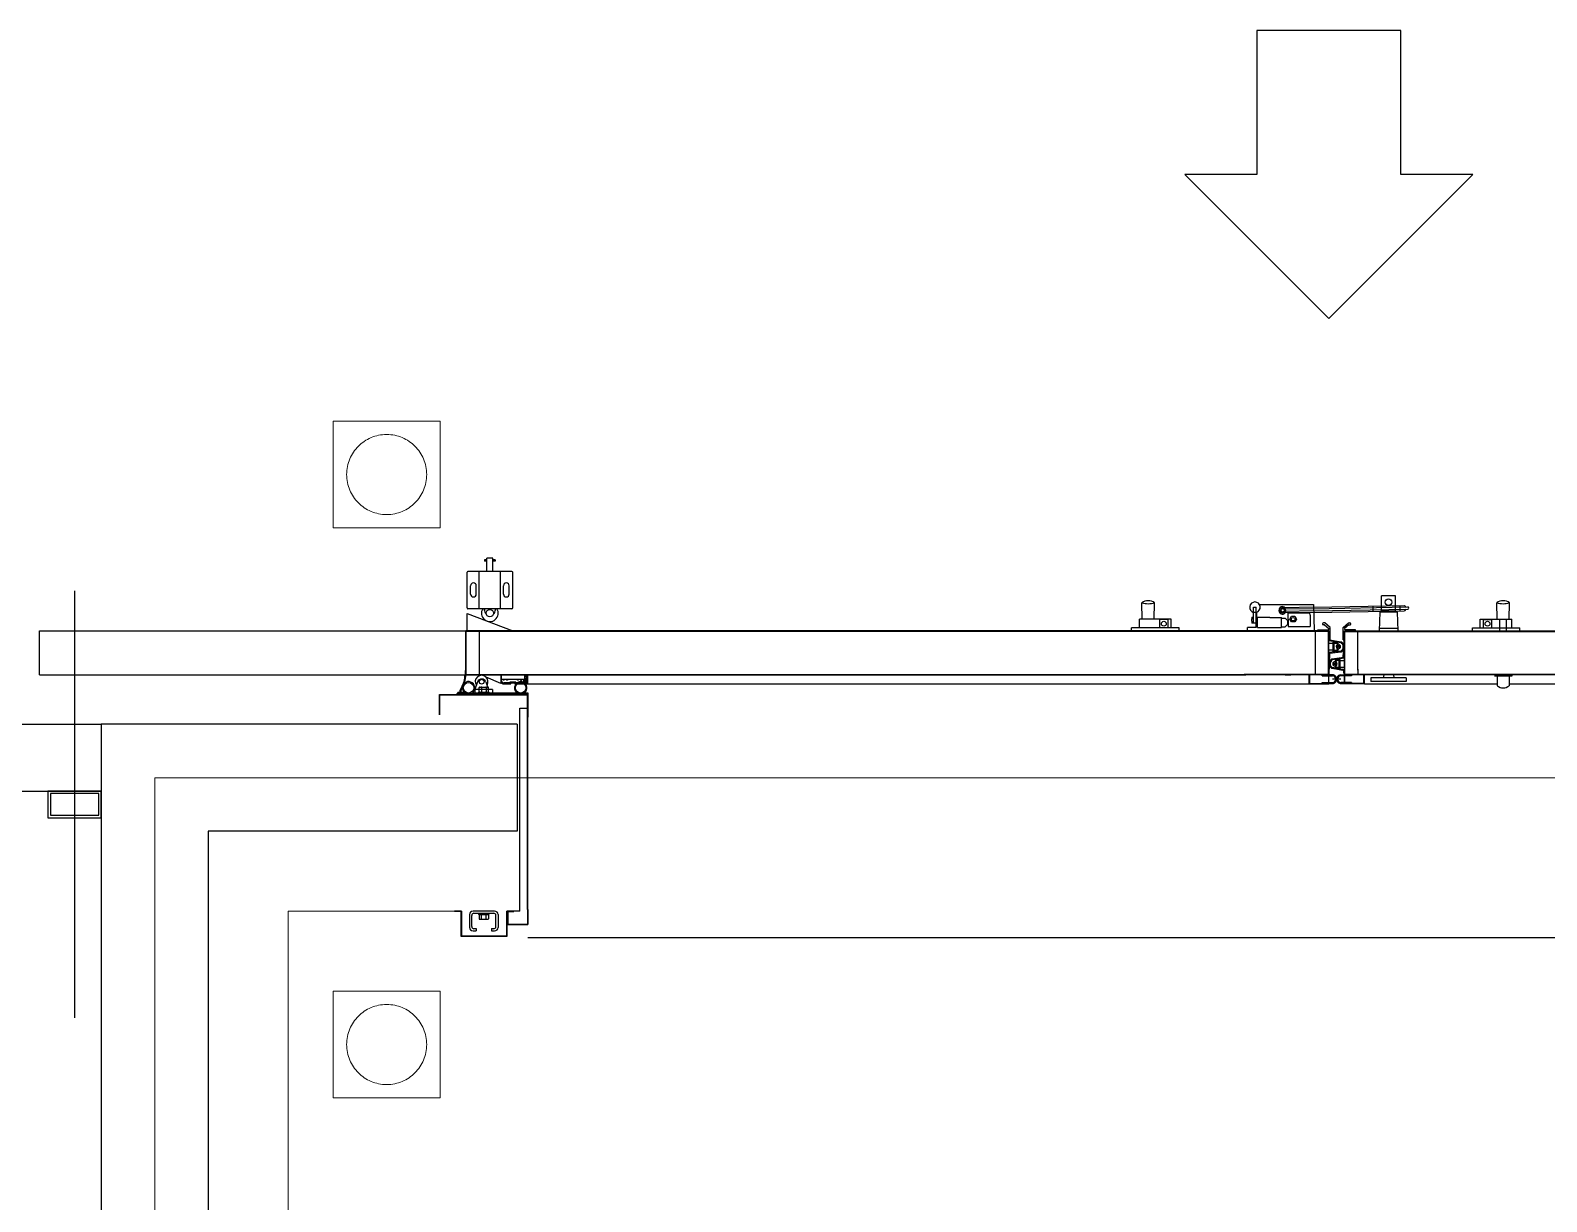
# Model space of a CAD drawing. Header units: millimetres. Extents: x 8456 to 190005487, y 619 to 455456909.
# Drawn here: x 199030.1 to 199467.6, y 156622.1 to 156960.1 of the extents above; entities that cross this region are included whole.
import ezdxf

# ---------------------------------------------------------------- set-up
doc = ezdxf.new("R2010")
doc.units = ezdxf.units.MM
doc.header["$LTSCALE"] = 400
doc.header["$MEASUREMENT"] = 0
for name, pattern in [('CEN', [62, 60, -1, 0, -1]), ('XR-평면도$0$CEN', [62, 60, -1, 0, -1]), ('XR-평면도$0$DIVIDE', [1.25, 0.5, -0.25, 0, -0.25, 0, -0.25]), ('XR-평면도$0$HID', [2, 1.1, -0.9])]:
    doc.linetypes.add(name, pattern=pattern)
doc.layers.get('0').update_dxf_attribs({"linetype": 'CONTINUOUS'})
doc.layers.add('CEN', color=1, linetype='CEN')
doc.layers.add('판넬', color=4, linetype='CONTINUOUS')
for name, color, linetype, lineweight in [('XR-평면도$0$A-CNTL', 1, 'XR-평면도$0$CEN', 15), ('XR-평면도$0$A-DWXM-DOOR', 4, 'CONTINUOUS', 25), ('XR-평면도$0$A-FFXM-FURN1', 8, 'XR-평면도$0$HID', 18), ('XR-평면도$0$A-WAXM-BLOC', 3, 'CONTINUOUS', 25), ('XR-평면도$0$A-XXXX-INSL2', 8, 'CONTINUOUS', 18), ('XR-평면도$0$A-XXXX-SYMB', 7, 'CONTINUOUS', 25)]:
    doc.layers.add(name, color=color, linetype=linetype, lineweight=lineweight)

# ---------------------------------------------------------------- blocks, each defined once
blk = doc.blocks.new('A$C2DB436D3')
at = {"layer": 'CEN', "color": 8}
blk.add_line((10662.54, 18654.55, 2515.73), (10662.54, 18478.55, 2515.73), dxfattribs=at)
at = {"layer": 'XR-평면도$0$A-CNTL', "color": 8}
for q in [(10695.54, 17785.55, 2515.73), (11663.54, 18577.55, 2515.73)]:
    blk.add_line((10695.54, 18577.55, 2515.73), q, dxfattribs=at)
at = {"layer": 'XR-평면도$0$A-DWXM-DOOR', "color": 8}
for p, q in [((10831.53, 18667.39, 2515.73), (10831.53, 18666.84, 2515.73)), ((10832.43, 18667.39, 2515.73), (10831.53, 18667.39, 2515.73)), ((10832.43, 18666.84, 2515.73), (10831.53, 18666.84, 2515.73)), ((10832.43, 18662.56, 2515.73), (10832.43, 18667.99, 2515.73)), ((10834.97, 18667.99, 2515.73), (10832.43, 18667.99, 2515.73)), ((10834.97, 18662.56, 2515.73), (10834.97, 18667.99, 2515.73)), ((10835.87, 18667.39, 2515.73), (10834.97, 18667.39, 2515.73)), ((10835.87, 18666.84, 2515.73), (10834.97, 18666.84, 2515.73)), ((10835.87, 18667.39, 2515.73), (10835.87, 18666.84, 2515.73)), ((10824.28, 18648.76, 2515.73), (10824.28, 18662.2, 2515.73)), ((10842.76, 18662.56, 2515.73), (10824.64, 18662.56, 2515.73)), ((10829.35, 18648.76, 2515.73), (10829.35, 18662.56, 2515.73)), ((10838.05, 18648.76, 2515.73), (10838.05, 18662.56, 2515.73)), ((10843.12, 18648.76, 2515.73), (10843.12, 18662.2, 2515.73)), ((10825.73, 18653.23, 2515.73), (10825.73, 18656.67, 2515.73)), ((10828.08, 18653.23, 2515.73), (10828.08, 18656.67, 2515.73)), ((10839.31, 18653.23, 2515.73), (10839.31, 18656.67, 2515.73)), ((10841.67, 18653.23, 2515.73), (10841.67, 18656.67, 2515.73)), ((11201.24, 18646.17, 2515.73), (11201.24, 18652.51, 2515.73)), ((11207.04, 18652.51, 2515.73), (11201.24, 18652.51, 2515.73)), ((11207.04, 18646.17, 2515.73), (11207.04, 18652.51, 2515.73)), ((10824.28, 18647.53, 2515.73), (10824.28, 18648.76, 2515.73)), ((10842.76, 18647.16, 2515.73), (10824.64, 18647.16, 2515.73)), ((10829.35, 18647.16, 2515.73), (10829.35, 18648.76, 2515.73)), ((10831.43, 18646.49, 2515.73), (10831.43, 18647.16, 2515.73)), ((10835.96, 18646.49, 2515.73), (10835.96, 18647.16, 2515.73)), ((10838.05, 18647.16, 2515.73), (10838.05, 18648.76, 2515.73)), ((10843.12, 18647.53, 2515.73), (10843.12, 18648.76, 2515.73)), ((11102.65, 18642.91, 2515.73), (11102.47, 18649.61, 2515.73)), ((11107.54, 18642.91, 2515.73), (11107.72, 18649.61, 2515.73)), ((11148.53, 18647.8, 2515.73), (11149.62, 18647.8, 2515.73)), ((11148.53, 18645.62, 2515.73), (11148.53, 18647.8, 2515.73)), ((11149.62, 18645.62, 2515.73), (11148.53, 18645.62, 2515.73)), ((11148.53, 18641.28, 2515.73), (11148.53, 18645.62, 2515.73)), ((11149.62, 18639.47, 2515.73), (11149.62, 18647.8, 2515.73)), ((11149.74, 18645.73, 2515.73), (11149.62, 18639.47, 2515.73)), ((11150.96, 18648.89, 2515.73), (11173.17, 18648.89, 2515.73)), ((11173.2, 18647.84, 2515.73), (11161.56, 18647.62, 2515.73)), ((11173.22, 18647.19, 2515.73), (11161.56, 18646.98, 2515.73)), ((11173.25, 18646.29, 2515.73), (11161.56, 18646.07, 2515.73)), ((11173.27, 18645.67, 2515.73), (11161.56, 18645.44, 2515.73)), ((11162.83, 18645.19, 2515.73), (11162.83, 18645.5, 2515.73)), ((11162.83, 18645.5, 2515.73), (11170.99, 18645.5, 2515.73)), ((11173.17, 18648.89, 2515.73), (11173.53, 18638.02, 2515.73)), ((11173.2, 18647.84, 2515.73), (11210.75, 18648.56, 2515.73)), ((11173.22, 18647.19, 2515.73), (11212.11, 18647.92, 2515.73)), ((11173.25, 18646.29, 2515.73), (11212.11, 18647.02, 2515.73)), ((11173.27, 18645.67, 2515.73), (11210.75, 18646.38, 2515.73)), ((11197.8, 18646.13, 2515.73), (11197.8, 18648.31, 2515.73)), ((11200.61, 18645.81, 2515.73), (11200.34, 18638.02, 2515.73)), ((11201.24, 18646.17, 2515.73), (11200.61, 18645.81, 2515.73)), ((11207.67, 18645.81, 2515.73), (11200.61, 18645.81, 2515.73)), ((11207.04, 18646.17, 2515.73), (11201.24, 18646.17, 2515.73)), ((11207.04, 18646.17, 2515.73), (11207.67, 18645.81, 2515.73)), ((11207.67, 18645.81, 2515.73), (11207.94, 18638.02, 2515.73)), ((11208.94, 18646.38, 2515.73), (11208.94, 18648.56, 2515.73)), ((11210.75, 18648.56, 2515.73), (11211.3, 18647.92, 2515.73)), ((11211.3, 18647.02, 2515.73), (11210.75, 18646.38, 2515.73)), ((11248.93, 18642.91, 2515.73), (11248.75, 18649.61, 2515.73)), ((11253.83, 18642.91, 2515.73), (11254.01, 18649.61, 2515.73)), ((10824.38, 18645.26, 2515.73), (10843.22, 18638.02, 2515.73)), ((10824.38, 18638.02, 2515.73), (10824.38, 18645.26, 2515.73)), ((11098.21, 18638.02, 2515.73), (11098.21, 18639.29, 2515.73)), ((11117.78, 18639.29, 2515.73), (11098.21, 18639.29, 2515.73)), ((11114.52, 18642.91, 2515.73), (11101.47, 18642.91, 2515.73)), ((11101.47, 18639.29, 2515.73), (11101.47, 18642.91, 2515.73)), ((11109.81, 18639.29, 2515.73), (11109.81, 18642.73, 2515.73)), ((11113.25, 18642.73, 2515.73), (11109.81, 18642.73, 2515.73)), ((11113.25, 18639.29, 2515.73), (11113.25, 18642.73, 2515.73)), ((11114.52, 18639.29, 2515.73), (11114.52, 18642.91, 2515.73)), ((11117.78, 18638.02, 2515.73), (11117.78, 18639.29, 2515.73)), ((11149.62, 18639.47, 2515.73), (11146, 18639.47, 2515.73)), ((11146, 18638.02, 2515.73), (11146, 18639.47, 2515.73)), ((11147.81, 18643.27, 2515.73), (11147.81, 18643.45, 2515.73)), ((11147.81, 18643.27, 2515.73), (11147.81, 18642.91, 2515.73)), ((11147.81, 18642, 2515.73), (11147.81, 18642.91, 2515.73)), ((11147.81, 18642, 2515.73), (11147.81, 18641.64, 2515.73)), ((11147.81, 18641.64, 2515.73), (11147.81, 18641.46, 2515.73)), ((11148.53, 18643.63, 2515.73), (11147.99, 18643.63, 2515.73)), ((11148.53, 18643.09, 2515.73), (11147.99, 18643.09, 2515.73)), ((11148.53, 18641.82, 2515.73), (11147.99, 18641.82, 2515.73)), ((11148.53, 18641.28, 2515.73), (11147.99, 18641.28, 2515.73)), ((11149.62, 18641.28, 2515.73), (11148.53, 18641.28, 2515.73)), ((11150.09, 18639.47, 2515.73), (11150.09, 18643.63, 2515.73)), ((11155.24, 18643.63, 2515.73), (11150.09, 18643.63, 2515.73)), ((11150.09, 18639.47, 2515.73), (11160.05, 18639.47, 2515.73)), ((11155.24, 18643.63, 2515.73), (11160.05, 18643.63, 2515.73)), ((11160.05, 18639.47, 2515.73), (11160.05, 18643.63, 2515.73)), ((11160.05, 18643.36, 2515.73), (11161.5, 18643.36, 2515.73)), ((11160.05, 18639.74, 2515.73), (11161.5, 18639.74, 2515.73)), ((11161.5, 18643.36, 2515.73), (11162.59, 18642.27, 2515.73)), ((11162.59, 18640.82, 2515.73), (11161.5, 18639.74, 2515.73)), ((11162.59, 18640.82, 2515.73), (11162.59, 18642.27, 2515.73)), ((11162.83, 18642.94, 2515.73), (11162.83, 18645.19, 2515.73)), ((11162.83, 18642.94, 2515.73), (11162.83, 18639.82, 2515.73)), ((11162.83, 18639.82, 2515.73), (11171.89, 18639.82, 2515.73)), ((11163.48, 18642.91, 2515.73), (11164.16, 18644.08, 2515.73)), ((11164.16, 18641.73, 2515.73), (11163.48, 18642.91, 2515.73)), ((11164.16, 18644.08, 2515.73), (11165.51, 18644.08, 2515.73)), ((11165.51, 18641.73, 2515.73), (11164.16, 18641.73, 2515.73)), ((11165.51, 18644.08, 2515.73), (11166.19, 18642.91, 2515.73)), ((11166.19, 18642.91, 2515.73), (11165.51, 18641.73, 2515.73)), ((11171.89, 18644.59, 2515.73), (11171.89, 18639.82, 2515.73)), ((11177.76, 18640.52, 2515.73), (11177.22, 18640.56, 2515.73)), ((11177.83, 18641.33, 2515.73), (11177.29, 18641.38, 2515.73)), ((11177.76, 18640.52, 2515.73), (11179.56, 18639, 2515.73)), ((11180.05, 18639.47, 2515.73), (11177.83, 18641.33, 2515.73)), ((11180.05, 18634.39, 2515.73), (11180.05, 18639.47, 2515.73)), ((11185.48, 18639.47, 2515.73), (11187.7, 18641.33, 2515.73)), ((11185.48, 18634.39, 2515.73), (11185.48, 18639.47, 2515.73)), ((11187.77, 18640.52, 2515.73), (11185.97, 18639, 2515.73)), ((11187.7, 18641.33, 2515.73), (11188.25, 18641.38, 2515.73)), ((11187.77, 18640.52, 2515.73), (11188.32, 18640.56, 2515.73)), ((11238.7, 18638.02, 2515.73), (11238.7, 18639.29, 2515.73)), ((11238.7, 18639.29, 2515.73), (11258.26, 18639.29, 2515.73)), ((11241.96, 18639.29, 2515.73), (11241.96, 18642.91, 2515.73)), ((11241.96, 18642.91, 2515.73), (11255, 18642.91, 2515.73)), ((11243.23, 18642.73, 2515.73), (11246.67, 18642.73, 2515.73)), ((11243.23, 18639.29, 2515.73), (11243.23, 18642.73, 2515.73)), ((11246.67, 18639.29, 2515.73), (11246.67, 18642.73, 2515.73)), ((11250.02, 18637.87, 2515.73), (11250.02, 18642.91, 2515.73)), ((11252.74, 18637.87, 2515.73), (11252.74, 18642.91, 2515.73)), ((11255, 18639.29, 2515.73), (11255, 18642.91, 2515.73)), ((11258.26, 18638.02, 2515.73), (11258.26, 18639.29, 2515.73)), ((10648.02, 18619.9, 2515.73), (10648.02, 18638.02, 2515.73)), ((10648.02, 18638.02, 2515.73), (10823.84, 18638.02, 2515.73)), ((11179.51, 18638.02, 2515.73), (10823.84, 18638.02, 2515.73)), ((10823.84, 18619.9, 2515.73), (10823.84, 18638.02, 2515.73)), ((11179.36, 18637.87, 2515.73), (10823.84, 18637.87, 2515.73)), ((10823.98, 18620.05, 2515.73), (10823.98, 18638.02, 2515.73)), ((10829.42, 18620.05, 2515.73), (10829.42, 18637.87, 2515.73)), ((11052.28, 18637.87, 2515.73), (11052.28, 18637.7, 2515.73)), ((11173.53, 18638.56, 2515.73), (11173.53, 18638.02, 2515.73)), ((11174.07, 18634.09, 2515.73), (11174.07, 18637.87, 2515.73)), ((11174.07, 18629.23, 2515.73), (11174.07, 18634.09, 2515.73)), ((11174.98, 18638.56, 2515.73), (11179.33, 18638.56, 2515.73)), ((11174.98, 18638.02, 2515.73), (11174.98, 18638.56, 2515.73)), ((11179.51, 18638.02, 2515.73), (11174.98, 18638.02, 2515.73)), ((11179.36, 18634.09, 2515.73), (11179.36, 18637.87, 2515.73)), ((11179.36, 18629.23, 2515.73), (11179.36, 18634.09, 2515.73)), ((11179.51, 18634.39, 2515.73), (11179.51, 18638.02, 2515.73)), ((11179.51, 18634.09, 2515.73), (11179.51, 18638.02, 2515.73)), ((11179.51, 18634.29, 2515.73), (11179.51, 18635.55, 2515.73)), ((11179.51, 18634.27, 2515.73), (11179.51, 18635.54, 2515.73)), ((11180.05, 18634.39, 2515.73), (11179.51, 18634.39, 2515.73)), ((11179.51, 18634.27, 2515.73), (11179.51, 18634.09, 2515.73)), ((11179.51, 18634.09, 2515.73), (11184.57, 18633.22, 2515.73)), ((11179.51, 18629.23, 2515.73), (11179.51, 18634.09, 2515.73)), ((11179.87, 18634.39, 2515.73), (11184.65, 18633.58, 2515.73)), ((11181.32, 18633.39, 2515.73), (11182.59, 18633.39, 2515.73)), ((11181.32, 18629.76, 2515.73), (11181.32, 18633.39, 2515.73)), ((11181.68, 18629.76, 2515.73), (11181.68, 18633.39, 2515.73)), ((11181.68, 18633.02, 2515.73), (11182.59, 18633.02, 2515.73)), ((11184.65, 18633.58, 2515.73), (11184.74, 18633.55, 2515.73)), ((11185.46, 18627.12, 2515.73), (11185.88, 18634.39, 2515.73)), ((11185.48, 18634.39, 2515.73), (11186.03, 18634.39, 2515.73)), ((11185.66, 18628.1, 2515.73), (11186.03, 18634.39, 2515.73)), ((11186.03, 18638.02, 2515.73), (11535.24, 18638.02, 2515.73)), ((11186.03, 18634.39, 2515.73), (11186.03, 18638.02, 2515.73)), ((11186.03, 18638.02, 2515.73), (11190.56, 18638.02, 2515.73)), ((11186.03, 18621.81, 2515.73), (11186.03, 18638.02, 2515.73)), ((11186.03, 18634.29, 2515.73), (11186.03, 18635.55, 2515.73)), ((11186.03, 18634.27, 2515.73), (11186.03, 18635.54, 2515.73)), ((11186.17, 18637.87, 2515.73), (11535.24, 18637.87, 2515.73)), ((11186.17, 18620.05, 2515.73), (11186.17, 18637.87, 2515.73)), ((11190.56, 18638.56, 2515.73), (11186.21, 18638.56, 2515.73)), ((11190.56, 18638.02, 2515.73), (11190.56, 18638.56, 2515.73)), ((11191.46, 18621.81, 2515.73), (11191.46, 18637.87, 2515.73)), ((11207.91, 18639.1, 2515.73), (11200.37, 18639.1, 2515.73)), ((11174.07, 18620.05, 2515.73), (11174.07, 18629.23, 2515.73)), ((11179.36, 18619.9, 2515.73), (11179.36, 18629.23, 2515.73)), ((11179.51, 18632.93, 2515.73), (11181.32, 18632.93, 2515.73)), ((11179.51, 18630.22, 2515.73), (11181.32, 18630.22, 2515.73)), ((11179.51, 18629.23, 2515.73), (11184.58, 18629.77, 2515.73)), ((11179.51, 18619.9, 2515.73), (11179.51, 18629.23, 2515.73)), ((11179.51, 18629.04, 2515.73), (11179.51, 18629.23, 2515.73)), ((11179.51, 18629.04, 2515.73), (11179.51, 18628.91, 2515.73)), ((11179.51, 18619.9, 2515.73), (11179.87, 18628.92, 2515.73)), ((11179.51, 18628.91, 2515.73), (11179.87, 18628.91, 2515.73)), ((11179.65, 18619.9, 2515.73), (11180.01, 18628.92, 2515.73)), ((11179.87, 18628.92, 2515.73), (11184.64, 18629.42, 2515.73)), ((11179.87, 18628.92, 2515.73), (11180.01, 18628.92, 2515.73)), ((11179.87, 18628.91, 2515.73), (11179.87, 18628.92, 2515.73)), ((11185.66, 18627.15, 2515.73), (11180.89, 18626.47, 2515.73)), ((11186.03, 18626.85, 2515.73), (11180.96, 18626.11, 2515.73)), ((11181.32, 18630.22, 2515.73), (11181.32, 18632.93, 2515.73)), ((11181.32, 18629.76, 2515.73), (11182.59, 18629.76, 2515.73)), ((11181.68, 18630.13, 2515.73), (11182.59, 18630.13, 2515.73)), ((11183.13, 18632.41, 2515.73), (11183.13, 18632.48, 2515.73)), ((11183.13, 18630.67, 2515.73), (11183.13, 18630.75, 2515.73)), ((11184.64, 18629.42, 2515.73), (11184.74, 18629.45, 2515.73)), ((11186.03, 18628.29, 2515.73), (11185.66, 18628.29, 2515.73)), ((11185.66, 18628.29, 2515.73), (11185.66, 18627.15, 2515.73)), ((11186.03, 18627.98, 2515.73), (11186.03, 18629.25, 2515.73)), ((11186.03, 18627.98, 2515.73), (11186.03, 18627.8, 2515.73)), ((11186.03, 18627.8, 2515.73), (11186.03, 18627.62, 2515.73)), ((10823.49, 18621.72, 2515.73), (10823.49, 18619.9, 2515.73)), ((10823.83, 18621.72, 2515.73), (10823.49, 18621.72, 2515.73)), ((11180.89, 18626.47, 2515.73), (11180.79, 18626.44, 2515.73)), ((11180.89, 18622.56, 2515.73), (11180.8, 18622.59, 2515.73)), ((11186.03, 18621.65, 2515.73), (11180.89, 18622.56, 2515.73)), ((11186.03, 18622.02, 2515.73), (11180.96, 18622.91, 2515.73)), ((11182.05, 18624.76, 2515.73), (11181.75, 18624.46, 2515.73)), ((11181.75, 18624.44, 2515.73), (11182.02, 18624.18, 2515.73)), ((11181.78, 18624.58, 2515.73), (11182.16, 18624.2, 2515.73)), ((11182.18, 18624.72, 2515.73), (11181.79, 18624.33, 2515.73)), ((11181.84, 18624.68, 2515.73), (11182.25, 18624.27, 2515.73)), ((11182.27, 18624.65, 2515.73), (11181.86, 18624.24, 2515.73)), ((11181.94, 18624.74, 2515.73), (11182.31, 18624.36, 2515.73)), ((11182.32, 18624.54, 2515.73), (11181.97, 18624.19, 2515.73)), ((11182.08, 18624.75, 2515.73), (11182.33, 18624.51, 2515.73)), ((11182.32, 18624.38, 2515.73), (11182.13, 18624.19, 2515.73)), ((11182.4, 18625.3, 2515.73), (11182.4, 18625.37, 2515.73)), ((11182.4, 18623.56, 2515.73), (11182.4, 18623.64, 2515.73)), ((11184.22, 18626.28, 2515.73), (11182.95, 18626.28, 2515.73)), ((11183.85, 18625.92, 2515.73), (11182.95, 18625.92, 2515.73)), ((11183.85, 18623.02, 2515.73), (11182.95, 18623.02, 2515.73)), ((11184.22, 18622.66, 2515.73), (11182.95, 18622.66, 2515.73)), ((11183.85, 18622.66, 2515.73), (11183.85, 18626.28, 2515.73)), ((11184.22, 18622.66, 2515.73), (11184.22, 18626.28, 2515.73)), ((11184.22, 18625.83, 2515.73), (11186.03, 18625.83, 2515.73)), ((11184.22, 18623.11, 2515.73), (11186.03, 18623.11, 2515.73)), ((11185.56, 18621.73, 2515.73), (11185.88, 18619.9, 2515.73)), ((11185.66, 18620.57, 2515.73), (11185.66, 18621.72, 2515.73)), ((11186.03, 18620.57, 2515.73), (11185.66, 18620.57, 2515.73)), ((11185.67, 18621.71, 2515.73), (11186.03, 18619.9, 2515.73)), ((11186.03, 18623.11, 2515.73), (11186.03, 18625.83, 2515.73)), ((11186.03, 18622.79, 2515.73), (11186.03, 18622.97, 2515.73)), ((11186.03, 18622.79, 2515.73), (11186.03, 18621.53, 2515.73)), ((11186.03, 18622.29, 2515.73), (11186.03, 18619.9, 2515.73)), ((11191.46, 18622.29, 2515.73), (11191.46, 18620.05, 2515.73)), ((10648.02, 18619.9, 2515.73), (10823.47, 18619.9, 2515.73)), ((10823.84, 18619.9, 2515.73), (11145.34, 18619.9, 2515.73)), ((10823.98, 18620.05, 2515.73), (11145.34, 18620.05, 2515.73)), ((10828.62, 18617.1, 2515.73), (10827.53, 18613.85, 2515.73)), ((10829.29, 18612.86, 2515.73), (10829.29, 18614.67, 2515.73)), ((10829.48, 18614.85, 2515.73), (10832.92, 18614.85, 2515.73)), ((10830.2, 18614.67, 2515.73), (10830.2, 18612.86, 2515.73)), ((10832.06, 18617.1, 2515.73), (10833.15, 18613.85, 2515.73)), ((10838.18, 18616.42, 2515.73), (10832.16, 18618.98, 2515.73)), ((10832.19, 18614.67, 2515.73), (10832.19, 18612.86, 2515.73)), ((10833.1, 18612.86, 2515.73), (10833.1, 18614.67, 2515.73)), ((10838.18, 18619.9, 2515.73), (10838.18, 18617.14, 2515.73)), ((10838.18, 18617.14, 2515.73), (10838.18, 18616.42, 2515.73)), ((10838.54, 18617.5, 2515.73), (10838.54, 18619.9, 2515.73)), ((10848.14, 18618.05, 2515.73), (10838.54, 18618.05, 2515.73)), ((10839.09, 18616.23, 2515.73), (10842.35, 18616.23, 2515.73)), ((10841.98, 18616.59, 2515.73), (10839.45, 18616.59, 2515.73)), ((10844.34, 18616.96, 2515.73), (10841.98, 18616.96, 2515.73)), ((10841.98, 18616.96, 2515.73), (10841.98, 18616.59, 2515.73)), ((10842.35, 18616.23, 2515.73), (10842.35, 18616.59, 2515.73)), ((10842.35, 18616.59, 2515.73), (10843.98, 18616.59, 2515.73)), ((10843.98, 18616.59, 2515.73), (10843.98, 18616.23, 2515.73)), ((10843.98, 18616.23, 2515.73), (10847.96, 18616.23, 2515.73)), ((10844.34, 18616.59, 2515.73), (10844.34, 18616.96, 2515.73)), ((10847.6, 18616.59, 2515.73), (10844.34, 18616.59, 2515.73)), ((10848.14, 18618.04, 2515.73), (10847.6, 18618.04, 2515.73)), ((10847.6, 18618.04, 2515.73), (10847.6, 18616.59, 2515.73)), ((10847.96, 18616.23, 2515.73), (10847.96, 18617.68, 2515.73)), ((10847.96, 18617.68, 2515.73), (10848.69, 18617.68, 2515.73)), ((10848.14, 18618.04, 2515.73), (10848.14, 18619.9, 2515.73)), ((10848.23, 18617.24, 2515.73), (10848.17, 18616.55, 2515.73)), ((10848.17, 18616.19, 2515.73), (10848.17, 18616.55, 2515.73)), ((10848.17, 18616.19, 2515.73), (10849.4, 18616.19, 2515.73)), ((10848.59, 18617.24, 2515.73), (10848.23, 18617.24, 2515.73)), ((10849.4, 18619.86, 2515.73), (10848.37, 18619.86, 2515.73)), ((10848.37, 18619.86, 2515.73), (10848.37, 18619.3, 2515.73)), ((10848.37, 18619.3, 2515.73), (10848.64, 18619.3, 2515.73)), ((10848.59, 18617.24, 2515.73), (10848.64, 18616.55, 2515.73)), ((10848.64, 18619.3, 2515.73), (10848.64, 18619.5, 2515.73)), ((10848.64, 18619.5, 2515.73), (10849.09, 18619.5, 2515.73)), ((10849.09, 18616.55, 2515.73), (10848.64, 18616.55, 2515.73)), ((10849.05, 18619.49, 2515.73), (10848.69, 18619.49, 2515.73)), ((10848.69, 18619.49, 2515.73), (10848.69, 18618.59, 2515.73)), ((10848.69, 18617.68, 2515.73), (10848.69, 18616.59, 2515.73)), ((10848.69, 18616.59, 2515.73), (10849.05, 18616.59, 2515.73)), ((10849.05, 18616.59, 2515.73), (10849.05, 18619.49, 2515.73)), ((10849.09, 18619.5, 2515.73), (10849.09, 18616.55, 2515.73)), ((10849.4, 18616.19, 2515.73), (10849.4, 18619.86, 2515.73)), ((10849.4, 18616.26, 2515.73), (11107.54, 18616.27, 2515.73)), ((11107.54, 18616.27, 2515.73), (11171.36, 18616.28, 2515.73)), ((11161.49, 18620.05, 2515.73), (11144.57, 18620.05, 2515.73)), ((11161.49, 18619.9, 2515.73), (11144.57, 18619.9, 2515.73)), ((11162.27, 18620.05, 2515.73), (11145.34, 18620.05, 2515.73)), ((11162.27, 18619.9, 2515.73), (11145.34, 18619.9, 2515.73)), ((11179.36, 18620.05, 2515.73), (11161.49, 18620.05, 2515.73)), ((11161.49, 18619.9, 2515.73), (11163.16, 18619.9, 2515.73)), ((11162.27, 18619.9, 2515.73), (11163.93, 18619.9, 2515.73)), ((11181.39, 18619.9, 2515.73), (11163.16, 18619.9, 2515.73)), ((11171.36, 18616.28, 2515.73), (11171.36, 18619.9, 2515.73)), ((11171.36, 18616.28, 2515.73), (11179.51, 18616.28, 2515.73)), ((11171.5, 18619.9, 2515.73), (11171.5, 18616.43, 2515.73)), ((11176.79, 18619.9, 2515.73), (11171.5, 18619.9, 2515.73)), ((11171.5, 18619.9, 2515.73), (11171.5, 18616.43, 2515.73)), ((11176.79, 18619.9, 2515.73), (11171.5, 18619.9, 2515.73)), ((11171.5, 18616.43, 2515.73), (11171.5, 18619.9, 2515.73)), ((11171.5, 18616.43, 2515.73), (11176.79, 18616.43, 2515.73)), ((11171.5, 18616.43, 2515.73), (11176.79, 18616.43, 2515.73)), ((11171.5, 18616.43, 2515.73), (11179.51, 18616.43, 2515.73)), ((11174.07, 18620.12, 2515.73), (11174.14, 18620.05, 2515.73)), ((11176.79, 18619.54, 2515.73), (11176.79, 18619.9, 2515.73)), ((11176.79, 18619.54, 2515.73), (11176.79, 18619.9, 2515.73)), ((11179.51, 18619.54, 2515.73), (11176.79, 18619.54, 2515.73)), ((11178.55, 18619.54, 2515.73), (11176.79, 18619.54, 2515.73)), ((11176.79, 18619.54, 2515.73), (11181.03, 18619.54, 2515.73)), ((11176.79, 18616.79, 2515.73), (11179.51, 18616.79, 2515.73)), ((11176.79, 18616.43, 2515.73), (11176.79, 18616.79, 2515.73)), ((11176.79, 18616.79, 2515.73), (11178.55, 18616.79, 2515.73)), ((11176.79, 18616.43, 2515.73), (11176.79, 18616.79, 2515.73)), ((11176.79, 18616.79, 2515.73), (11181.03, 18616.79, 2515.73)), ((11177.69, 18619.9, 2515.73), (11179.36, 18619.9, 2515.73)), ((11178.55, 18616.43, 2515.73), (11179.08, 18616.43, 2515.73)), ((11179.08, 18616.43, 2515.73), (11181.39, 18616.43, 2515.73)), ((11179.51, 18616.79, 2515.73), (11179.51, 18619.54, 2515.73)), ((11179.51, 18616.79, 2515.73), (11179.51, 18619.54, 2515.73)), ((11179.51, 18616.79, 2515.73), (11179.51, 18619.54, 2515.73)), ((11179.51, 18616.43, 2515.73), (11179.51, 18616.28, 2515.73)), ((11184.51, 18618.17, 2515.73), (11181.03, 18618.17, 2515.73)), ((11184.14, 18619.9, 2515.73), (11186.03, 18619.9, 2515.73)), ((11184.14, 18619.9, 2515.73), (11186.03, 18619.9, 2515.73)), ((11184.14, 18616.43, 2515.73), (11186.17, 18616.43, 2515.73)), ((11188.89, 18619.54, 2515.73), (11184.51, 18619.54, 2515.73)), ((11188.89, 18616.79, 2515.73), (11184.51, 18616.79, 2515.73)), ((11535.24, 18619.9, 2515.73), (11186.03, 18619.9, 2515.73)), ((11186.03, 18619.54, 2515.73), (11186.03, 18616.79, 2515.73)), ((11188.89, 18619.54, 2515.73), (11186.03, 18619.54, 2515.73)), ((11186.03, 18616.79, 2515.73), (11186.03, 18619.54, 2515.73)), ((11186.03, 18616.79, 2515.73), (11188.89, 18616.79, 2515.73)), ((11194.03, 18616.43, 2515.73), (11186.03, 18616.43, 2515.73)), ((11186.03, 18616.43, 2515.73), (11186.03, 18616.28, 2515.73)), ((11194.18, 18616.28, 2515.73), (11186.03, 18616.28, 2515.73)), ((11535.09, 18620.05, 2515.73), (11186.17, 18620.05, 2515.73)), ((11187.84, 18619.9, 2515.73), (11186.17, 18619.9, 2515.73)), ((11192.08, 18616.43, 2515.73), (11188.02, 18616.43, 2515.73)), ((11192.16, 18619.9, 2515.73), (11188.24, 18619.9, 2515.73)), ((11188.89, 18619.9, 2515.73), (11188.89, 18619.54, 2515.73)), ((11194.03, 18619.9, 2515.73), (11188.89, 18619.9, 2515.73)), ((11188.89, 18619.54, 2515.73), (11188.89, 18619.9, 2515.73)), ((11188.89, 18616.79, 2515.73), (11188.89, 18616.43, 2515.73)), ((11188.89, 18616.43, 2515.73), (11188.89, 18616.79, 2515.73)), ((11188.89, 18616.43, 2515.73), (11194.03, 18616.43, 2515.73)), ((11194.03, 18616.43, 2515.73), (11194.03, 18619.9, 2515.73)), ((11194.03, 18616.43, 2515.73), (11194.03, 18619.9, 2515.73)), ((11194.18, 18616.28, 2515.73), (11194.18, 18619.9, 2515.73)), ((11194.18, 18616.28, 2515.73), (11248.93, 18616.27, 2515.73)), ((11196.9, 18618.64, 2515.73), (11196.9, 18617.19, 2515.73)), ((11211.39, 18618.64, 2515.73), (11196.9, 18618.64, 2515.73)), ((11211.39, 18617.19, 2515.73), (11196.9, 18617.19, 2515.73)), ((11202.15, 18619.9, 2515.73), (11201.97, 18618.64, 2515.73)), ((11206.13, 18619.9, 2515.73), (11206.31, 18618.64, 2515.73)), ((11211.39, 18618.64, 2515.73), (11211.39, 18617.19, 2515.73)), ((11255, 18619.36, 2515.73), (11247.76, 18619.36, 2515.73)), ((11248.93, 18619.36, 2515.73), (11248.93, 18615.47, 2515.73)), ((11253.83, 18619.36, 2515.73), (11253.83, 18615.47, 2515.73)), ((11253.83, 18616.27, 2515.73), (11509.68, 18616.24, 2515.73)), ((11255, 18620.05, 2515.73), (11255, 18619.36, 2515.73)), ((10812.88, 18603.51, 2515.73), (10812.88, 18611.81, 2515.73)), ((10812.88, 18611.81, 2515.73), (10849.39, 18611.81, 2515.73)), ((10813.02, 18603.51, 2515.73), (10813.02, 18611.66, 2515.73)), ((10813.02, 18611.66, 2515.73), (10849.25, 18611.66, 2515.73)), ((10820.61, 18612.84, 2515.73), (10819.93, 18611.82, 2515.73)), ((10820.5, 18612.27, 2515.73), (10821.06, 18612.27, 2515.73)), ((10820.5, 18612.27, 2515.73), (10821.06, 18612.27, 2515.73)), ((10820.5, 18612.27, 2515.73), (10820.5, 18611.81, 2515.73)), ((10820.61, 18612.84, 2515.73), (10821.22, 18612.84, 2515.73)), ((10821.28, 18611.8, 2515.73), (10820.99, 18611.94, 2515.73)), ((10821.39, 18612.27, 2515.73), (10822.71, 18612.27, 2515.73)), ((10821.39, 18612.27, 2515.73), (10822.71, 18612.27, 2515.73)), ((10821.55, 18612.84, 2515.73), (10822.59, 18612.84, 2515.73)), ((10821.93, 18612.26, 2515.73), (10823.75, 18612.26, 2515.73)), ((10821.93, 18612.26, 2515.73), (10821.93, 18611.81, 2515.73)), ((10821.93, 18612.22, 2515.73), (10822.71, 18612.22, 2515.73)), ((10821.93, 18612.16, 2515.73), (10822.71, 18612.16, 2515.73)), ((10821.93, 18612.11, 2515.73), (10822.71, 18612.11, 2515.73)), ((10821.93, 18612.05, 2515.73), (10822.71, 18612.05, 2515.73)), ((10821.93, 18612, 2515.73), (10822.71, 18612, 2515.73)), ((10821.93, 18611.94, 2515.73), (10822.71, 18611.95, 2515.73)), ((10821.93, 18611.89, 2515.73), (10822.71, 18611.89, 2515.73)), ((10821.93, 18611.84, 2515.73), (10829.36, 18611.82, 2515.73)), ((10822.59, 18612.84, 2515.73), (10823.61, 18612.27, 2515.73)), ((10822.71, 18612.27, 2515.73), (10823.61, 18612.27, 2515.73)), ((10822.71, 18612.27, 2515.73), (10829.36, 18612.26, 2515.73)), ((10822.71, 18612.22, 2515.73), (10829.36, 18612.2, 2515.73)), ((10822.71, 18612.16, 2515.73), (10829.36, 18612.15, 2515.73)), ((10822.71, 18612.11, 2515.73), (10829.36, 18612.1, 2515.73)), ((10822.71, 18612.05, 2515.73), (10829.36, 18612.04, 2515.73)), ((10822.71, 18612, 2515.73), (10829.36, 18611.99, 2515.73)), ((10822.71, 18611.95, 2515.73), (10829.36, 18611.93, 2515.73)), ((10822.71, 18611.89, 2515.73), (10829.36, 18611.88, 2515.73)), ((10826.1, 18612.26, 2515.73), (10829.36, 18612.26, 2515.73)), ((10845.19, 18612.26, 2515.73), (10826.13, 18612.26, 2515.73)), ((10844.67, 18612.41, 2515.73), (10826.68, 18612.41, 2515.73)), ((10826.68, 18612.41, 2515.73), (10826.68, 18612.26, 2515.73)), ((10834.78, 18613.85, 2515.73), (10827.53, 18613.85, 2515.73)), ((10827.53, 18613.85, 2515.73), (10827.53, 18612.41, 2515.73)), ((10829.02, 18612.41, 2515.73), (10829.02, 18612.68, 2515.73)), ((10829.02, 18612.59, 2515.73), (10833.37, 18612.59, 2515.73)), ((10829.2, 18612.86, 2515.73), (10833.19, 18612.86, 2515.73)), ((10829.36, 18612.26, 2515.73), (10829.36, 18611.81, 2515.73)), ((10833.37, 18612.41, 2515.73), (10833.37, 18612.68, 2515.73)), ((10834.78, 18613.85, 2515.73), (10834.78, 18612.41, 2515.73)), ((10845.23, 18612.26, 2515.73), (10841.97, 18612.26, 2515.73)), ((10841.97, 18612.26, 2515.73), (10841.97, 18611.81, 2515.73)), ((10849.39, 18612.21, 2515.73), (10841.97, 18612.21, 2515.73)), ((10849.39, 18612.15, 2515.73), (10841.97, 18612.15, 2515.73)), ((10849.39, 18612.1, 2515.73), (10841.97, 18612.1, 2515.73)), ((10849.39, 18612.04, 2515.73), (10841.97, 18612.04, 2515.73)), ((10849.39, 18611.99, 2515.73), (10841.97, 18611.99, 2515.73)), ((10849.39, 18611.93, 2515.73), (10841.97, 18611.93, 2515.73)), ((10849.39, 18611.88, 2515.73), (10841.97, 18611.88, 2515.73)), ((10849.39, 18611.83, 2515.73), (10841.97, 18611.83, 2515.73)), ((10841.97, 18611.81, 2515.73), (10849.39, 18611.81, 2515.73)), ((10844.67, 18612.41, 2515.73), (10844.67, 18612.26, 2515.73)), ((10849.39, 18612.26, 2515.73), (10847.58, 18612.26, 2515.73)), ((10849.54, 18612.41, 2515.73), (10847.79, 18612.41, 2515.73)), ((10847.79, 18612.41, 2515.73), (10847.79, 18612.26, 2515.73)), ((10849.25, 18523.24, 2515.73), (10849.25, 18611.66, 2515.73)), ((10849.39, 18611.81, 2515.73), (10849.39, 18612.26, 2515.73)), ((10849.39, 18523.24, 2515.73), (10849.39, 18611.81, 2515.73)), ((10849.54, 18611.81, 2515.73), (10849.54, 18612.41, 2515.73)), ((10849.54, 18602.44, 2515.73), (10849.54, 18611.81, 2515.73)), ((10845.99, 18606.23, 2515.73), (10849.25, 18606.23, 2515.73)), ((10845.99, 18522.55, 2515.73), (10845.99, 18606.23, 2515.73)), ((10845.99, 18522.55, 2515.73), (10845.99, 18603.51, 2515.73)), ((10849.54, 18602.44, 2515.73), (10849.39, 18602.44, 2515.73)), ((10819.06, 18522.55, 2515.73), (10819.06, 18522.37, 2515.73)), ((10821.96, 18522.55, 2515.73), (10819.06, 18522.55, 2515.73)), ((10821.78, 18522.37, 2515.73), (10819.06, 18522.37, 2515.73)), ((10821.78, 18522.37, 2515.73), (10821.78, 18512.17, 2515.73)), ((10821.96, 18522.55, 2515.73), (10821.96, 18512.17, 2515.73)), ((10825.31, 18521.1, 2515.73), (10825.31, 18515.85, 2515.73)), ((10826.22, 18516.21, 2515.73), (10826.22, 18520.74, 2515.73)), ((10835.63, 18522.55, 2515.73), (10826.76, 18522.55, 2515.73)), ((10827.12, 18521.65, 2515.73), (10835.27, 18521.65, 2515.73)), ((10829.02, 18521.65, 2515.73), (10829.02, 18521.37, 2515.73)), ((10829.02, 18521.47, 2515.73), (10833.37, 18521.47, 2515.73)), ((10829.2, 18521.19, 2515.73), (10833.19, 18521.19, 2515.73)), ((10829.29, 18521.19, 2515.73), (10829.29, 18519.38, 2515.73)), ((10830.2, 18519.38, 2515.73), (10830.2, 18521.19, 2515.73)), ((10832.19, 18519.38, 2515.73), (10832.19, 18521.19, 2515.73)), ((10833.1, 18521.19, 2515.73), (10833.1, 18519.38, 2515.73)), ((10833.37, 18521.65, 2515.73), (10833.37, 18521.37, 2515.73)), ((10836.18, 18516.21, 2515.73), (10836.18, 18520.74, 2515.73)), ((10837.08, 18521.1, 2515.73), (10837.08, 18515.85, 2515.73)), ((10840.67, 18512.17, 2515.73), (10840.67, 18522.55, 2515.73)), ((10845.99, 18522.55, 2515.73), (10840.67, 18522.55, 2515.73)), ((10840.86, 18522.37, 2515.73), (10843.57, 18522.37, 2515.73)), ((10840.86, 18512.17, 2515.73), (10840.86, 18522.37, 2515.73)), ((10840.95, 18522.37, 2515.73), (10840.95, 18516.97, 2515.73)), ((10841.1, 18522.37, 2515.73), (10841.1, 18517.12, 2515.73)), ((10843.57, 18522.37, 2515.73), (10843.57, 18522.55, 2515.73)), ((10849.25, 18523.24, 2515.73), (10849.25, 18517.12, 2515.73)), ((10849.39, 18523.24, 2515.73), (10849.39, 18516.97, 2515.73)), ((10826.76, 18514.4, 2515.73), (10828.03, 18514.4, 2515.73)), ((10827.12, 18515.31, 2515.73), (10828.03, 18515.31, 2515.73)), ((10828.03, 18515.31, 2515.73), (10828.03, 18514.4, 2515.73)), ((10829.48, 18519.2, 2515.73), (10832.92, 18519.2, 2515.73)), ((10834.37, 18515.31, 2515.73), (10835.27, 18515.31, 2515.73)), ((10834.37, 18515.31, 2515.73), (10834.37, 18514.4, 2515.73)), ((10834.37, 18514.4, 2515.73), (10835.63, 18514.4, 2515.73)), ((10840.95, 18516.97, 2515.73), (10849.39, 18516.97, 2515.73)), ((10841.1, 18517.12, 2515.73), (10849.25, 18517.12, 2515.73)), ((10821.78, 18512.17, 2515.73), (10840.86, 18512.17, 2515.73)), ((10821.96, 18512.36, 2515.73), (10840.67, 18512.36, 2515.73))]:
    blk.add_line(p, q, dxfattribs=at)
at = {"layer": 'XR-평면도$0$A-DWXM-DOOR', "color": 8, "linetype": 'XR-평면도$0$DIVIDE', "ltscale": 50}
blk.add_line((11509.83, 18511.55, 2515.73), (10849.39, 18511.55, 2515.73), dxfattribs=at)
at = {"layer": 'XR-평면도$0$A-DWXM-DOOR', "color": 8}
for centre, radius in [((10833.7, 18645.37, 2515.73), 1.54), ((11160.47, 18646.53, 2515.73), 1.18), ((11160.47, 18646.53, 2515.73), 0.725), ((11204.14, 18649.88, 2515.73), 1.36), ((11111.53, 18641.01, 2515.73), 0.996), ((11164.83, 18642.91, 2515.73), 0.732), ((11244.95, 18641.01, 2515.73), 0.996), ((11183.49, 18631.58, 2515.73), 0.543), ((11183.49, 18631.58, 2515.73), 0.29), ((11182.04, 18624.47, 2515.73), 0.543), ((11182.04, 18624.47, 2515.73), 0.29), ((10824.92, 18614.62, 2515.73), 2.17), ((10830.31, 18617.11, 2515.73), 0.996), ((10839.4, 18617.87, 2515.73), 0.181), ((10840.8, 18617.87, 2515.73), 0.181), ((10846.41, 18614.62, 2515.73), 2.17), ((10845.25, 18617.87, 2515.73), 0.181), ((10846.66, 18617.87, 2515.73), 0.181)]:
    blk.add_circle(centre, radius, dxfattribs=at)
for centre, radius, start, end in [((10824.64, 18662.2, 2515.73), 0.362, 90, 180), ((10842.76, 18662.2, 2515.73), 0.362, 0, 90), ((10826.91, 18656.67, 2515.73), 1.18, 0, 180), ((10826.91, 18653.23, 2515.73), 1.18, 180, 0), ((10840.49, 18656.67, 2515.73), 1.18, 0, 180), ((10840.49, 18653.23, 2515.73), 1.18, 180, 0), ((10824.64, 18647.53, 2515.73), 0.362, 180, 270), ((10833.7, 18645.37, 2515.73), 3.44, 148.63779, 31.36221), ((10833.75, 18646.7, 2515.73), 2.32, 174.80569, 228.85037), ((10833.65, 18646.7, 2515.73), 2.32, 311.14963, 5.19431), ((10842.76, 18647.53, 2515.73), 0.362, 270, 0), ((11105.1, 18646.25, 2515.73), 4.26, 51.94879, 128.05121), ((11105.09, 18660.05, 2515.73), 10.77, 255.89337, 284.1254), ((11149.08, 18647.8, 2515.73), 2.17, 284.47751, 255.52249), ((11160.47, 18646.53, 2515.73), 1.54, 44.90033, 315.09967), ((11170.99, 18644.59, 2515.73), 0.906, 0, 90), ((11212.11, 18647.47, 2515.73), 0.453, 270, 90), ((11251.38, 18646.25, 2515.73), 4.26, 51.94879, 128.05121), ((11251.38, 18660.05, 2515.73), 10.77, 255.89337, 284.1254), ((11147.99, 18643.45, 2515.73), 0.181, 90, 180), ((11147.99, 18643.27, 2515.73), 0.181, 180, 270), ((11147.99, 18642.91, 2515.73), 0.181, 90, 180), ((11147.99, 18642, 2515.73), 0.181, 180, 270), ((11147.99, 18641.64, 2515.73), 0.181, 90, 180), ((11147.99, 18641.46, 2515.73), 0.181, 180, 270), ((11177.32, 18640.96, 2515.73), 0.412, 94.23, 255.7465), ((11188.21, 18640.96, 2515.73), 0.412, 284.2535, 85.77), ((11179.24, 18638.89, 2515.73), 0.341, 284.51833, 19.26504), ((11182.59, 18632.48, 2515.73), 0.906, 0, 90), ((11182.59, 18632.48, 2515.73), 0.543, 0, 90), ((11183.39, 18631.5, 2515.73), 2.09, 304.56322, 55.60991), ((11183.39, 18631.5, 2515.73), 2.45, 303.24175, 56.58266), ((11186.29, 18638.89, 2515.73), 0.341, 160.73496, 255.48167), ((11183.49, 18631.58, 2515.73), 0.906, 113.57818, 246.42182), ((11182.59, 18630.67, 2515.73), 0.906, 270, 0), ((11182.59, 18630.67, 2515.73), 0.543, 270, 0), ((11183.49, 18631.58, 2515.73), 0.906, 270, 90), ((11181.92, 18624.52, 2515.73), 2.23, 120.36001, 239.82699), ((11181.91, 18624.51, 2515.73), 1.86, 120.755, 239.05834), ((11182.04, 18624.47, 2515.73), 0.906, 90, 270), ((11182.95, 18625.37, 2515.73), 0.906, 90, 180), ((11182.95, 18623.56, 2515.73), 0.906, 180, 270), ((11182.95, 18625.37, 2515.73), 0.543, 90, 180), ((11182.04, 18624.47, 2515.73), 0.906, 293.57818, 66.42182), ((11182.95, 18623.56, 2515.73), 0.543, 180, 270), ((10831.23, 18609.84, 2515.73), 10.46, 152.14517, 168.45813), ((10831.3, 18609.82, 2515.73), 10.21, 152.54522, 168.74564), ((10812.83, 18620.15, 2515.73), 10.65, 329.36715, 358.65503), ((10812.83, 18620.2, 2515.73), 10.99, 328.90608, 358.44439), ((10824.92, 18614.62, 2515.73), 2.54, 7.43621, 190.11031), ((10824.94, 18614.5, 2515.73), 2.54, 298.06068, 10.11031), ((10830.31, 18617.11, 2515.73), 2.63, 327.54656, 213.8235), ((10830.34, 18616.29, 2515.73), 1.9, 25.32893, 154.57243), ((10829.48, 18614.67, 2515.73), 0.181, 90, 180), ((10830.02, 18614.67, 2515.73), 0.181, 0, 90), ((10830.38, 18614.67, 2515.73), 0.181, 90, 180), ((10832.01, 18614.67, 2515.73), 0.181, 0, 90), ((10832.37, 18614.67, 2515.73), 0.181, 90, 180), ((10832.92, 18614.67, 2515.73), 0.181, 0, 90), ((10839.09, 18617.14, 2515.73), 0.906, 180, 270), ((10839.45, 18617.5, 2515.73), 0.906, 180, 270), ((10846.39, 18614.5, 2515.73), 2.54, 169.88969, 241.93932), ((10846.41, 18614.62, 2515.73), 2.54, 349.88969, 172.56379), ((10848.14, 18618.59, 2515.73), 0.543, 270, 0), ((11181.03, 18618.17, 2515.73), 1.38, 270, 90), ((11180.98, 18618.17, 2515.73), 1.79, 283.26503, 76.73497), ((11184.55, 18618.17, 2515.73), 1.79, 103.26503, 256.73497), ((11184.51, 18618.17, 2515.73), 1.38, 90, 270), ((11251.38, 18618.31, 2515.73), 3.75, 229.35373, 310.64627), ((10824.94, 18614.5, 2515.73), 2.54, 187.43621, 241.93932), ((10829.2, 18612.68, 2515.73), 0.181, 90, 180), ((10829.48, 18613.04, 2515.73), 0.181, 180, 270), ((10830.02, 18613.04, 2515.73), 0.181, 270, 0), ((10830.38, 18613.04, 2515.73), 0.181, 180, 270), ((10832.01, 18613.04, 2515.73), 0.181, 270, 0), ((10832.37, 18613.04, 2515.73), 0.181, 180, 270), ((10832.92, 18613.04, 2515.73), 0.181, 270, 0), ((10833.19, 18612.68, 2515.73), 0.181, 0, 90), ((10846.39, 18614.5, 2515.73), 2.54, 298.06068, 352.56379), ((10826.76, 18521.1, 2515.73), 1.45, 90, 180), ((10827.12, 18520.74, 2515.73), 0.906, 90, 180), ((10829.2, 18521.37, 2515.73), 0.181, 180, 270), ((10829.48, 18521.01, 2515.73), 0.181, 90, 180), ((10830.02, 18521.01, 2515.73), 0.181, 0, 90), ((10830.38, 18521.01, 2515.73), 0.181, 90, 180), ((10832.01, 18521.01, 2515.73), 0.181, 0, 90), ((10832.37, 18521.01, 2515.73), 0.181, 90, 180), ((10832.92, 18521.01, 2515.73), 0.181, 0, 90), ((10833.19, 18521.37, 2515.73), 0.181, 270, 0), ((10835.27, 18520.74, 2515.73), 0.906, 0, 90), ((10835.63, 18521.1, 2515.73), 1.45, 0, 90), ((10826.76, 18515.85, 2515.73), 1.45, 180, 270), ((10827.12, 18516.21, 2515.73), 0.906, 180, 270), ((10829.48, 18519.38, 2515.73), 0.181, 180, 270), ((10830.02, 18519.38, 2515.73), 0.181, 270, 0), ((10830.38, 18519.38, 2515.73), 0.181, 180, 270), ((10832.01, 18519.38, 2515.73), 0.181, 270, 0), ((10832.37, 18519.38, 2515.73), 0.181, 180, 270), ((10832.92, 18519.38, 2515.73), 0.181, 270, 0), ((10835.27, 18516.21, 2515.73), 0.906, 270, 0), ((10835.63, 18515.85, 2515.73), 1.45, 270, 0)]:
    blk.add_arc(centre, radius, start, end, dxfattribs=at)
at = {"layer": 'XR-평면도$0$A-FFXM-FURN1', "color": 8}
for p, q in [((10813.17, 18724.51, 2515.73), (10769.17, 18724.51, 2515.73)), ((10769.17, 18724.51, 2515.73), (10769.17, 18680.51, 2515.73)), ((10813.17, 18680.51, 2515.73), (10813.17, 18724.51, 2515.73)), ((10769.17, 18680.51, 2515.73), (10813.17, 18680.51, 2515.73)), ((10813.17, 18489.55, 2515.73), (10769.17, 18489.55, 2515.73)), ((10769.17, 18489.55, 2515.73), (10769.17, 18445.55, 2515.73)), ((10813.17, 18445.55, 2515.73), (10813.17, 18489.55, 2515.73)), ((10769.17, 18445.55, 2515.73), (10813.17, 18445.55, 2515.73))]:
    blk.add_line(p, q, dxfattribs=at)
for centre in [(10791.17, 18702.51, 2515.73), (10791.17, 18467.55, 2515.73)]:
    blk.add_circle(centre, 16.5, dxfattribs=at)
at = {"layer": 'XR-평면도$0$A-WAXM-BLOC', "color": 8}
for p, q in [((10673.54, 18599.55, 2515.73), (10673.54, 17763.55, 2515.73)), ((10844.99, 18599.55, 2515.73), (10673.54, 18599.55, 2515.73)), ((10844.99, 18599.55, 2515.73), (10844.99, 18555.55, 2515.73)), ((10844.99, 18555.55, 2515.73), (10717.54, 18555.55, 2515.73)), ((10717.54, 18555.55, 2515.73), (10717.54, 17807.55, 2515.73))]:
    blk.add_line(p, q, dxfattribs=at)
at = {"layer": 'XR-평면도$0$A-XXXX-INSL2', "color": 8}
for p, q in [((10750.54, 18522.55, 2515.73), (10750.54, 17840.55, 2515.73)), ((10819.06, 18522.55, 2515.73), (10750.54, 18522.55, 2515.73))]:
    blk.add_line(p, q, dxfattribs=at)
at = {"layer": 'XR-평면도$0$A-XXXX-SYMB', "color": 8}
for p, q in [((11209.24, 18885.62, 2515.73), (11149.84, 18885.62, 2515.73)), ((11149.84, 18885.62, 2515.73), (11149.84, 18826.22, 2515.73)), ((11209.24, 18826.22, 2515.73), (11209.24, 18885.62, 2515.73)), ((11149.84, 18826.22, 2515.73), (11120.14, 18826.22, 2515.73)), ((11120.14, 18826.22, 2515.73), (11179.54, 18766.82, 2515.73)), ((11179.54, 18766.82, 2515.73), (11238.94, 18826.22, 2515.73)), ((11238.94, 18826.22, 2515.73), (11209.24, 18826.22, 2515.73))]:
    blk.add_line(p, q, dxfattribs=at)
at = {"layer": '판넬', "color": 8}
for p, q in [((9441.54, 18599.55, 2515.73), (10673.54, 18599.55, 2515.73)), ((9441.54, 18572.05, 2515.73), (10673.54, 18572.05, 2515.73))]:
    blk.add_line(p, q, dxfattribs=at)
at = {"layer": '판넬', "color": 8, "elevation": 2515.73}
for points in [[(10651.54, 18561.05), (10673.54, 18561.05), (10673.54, 18572.05), (10651.54, 18572.05)], [(10652.53, 18562.04), (10672.55, 18562.04), (10672.55, 18571.06), (10652.53, 18571.06)]]:
    blk.add_lwpolyline(points, close=True, dxfattribs=at)

msp = doc.modelspace()

# ---------------------------------------------------------------- block references
at = {"xscale": 0.7, "yscale": 0.7, "zscale": 0.7}
msp.add_blockref('A$C2DB436D3', (191579.09, 143740.16, -160.09), dxfattribs=at)

doc.saveas('drawing.dxf')
